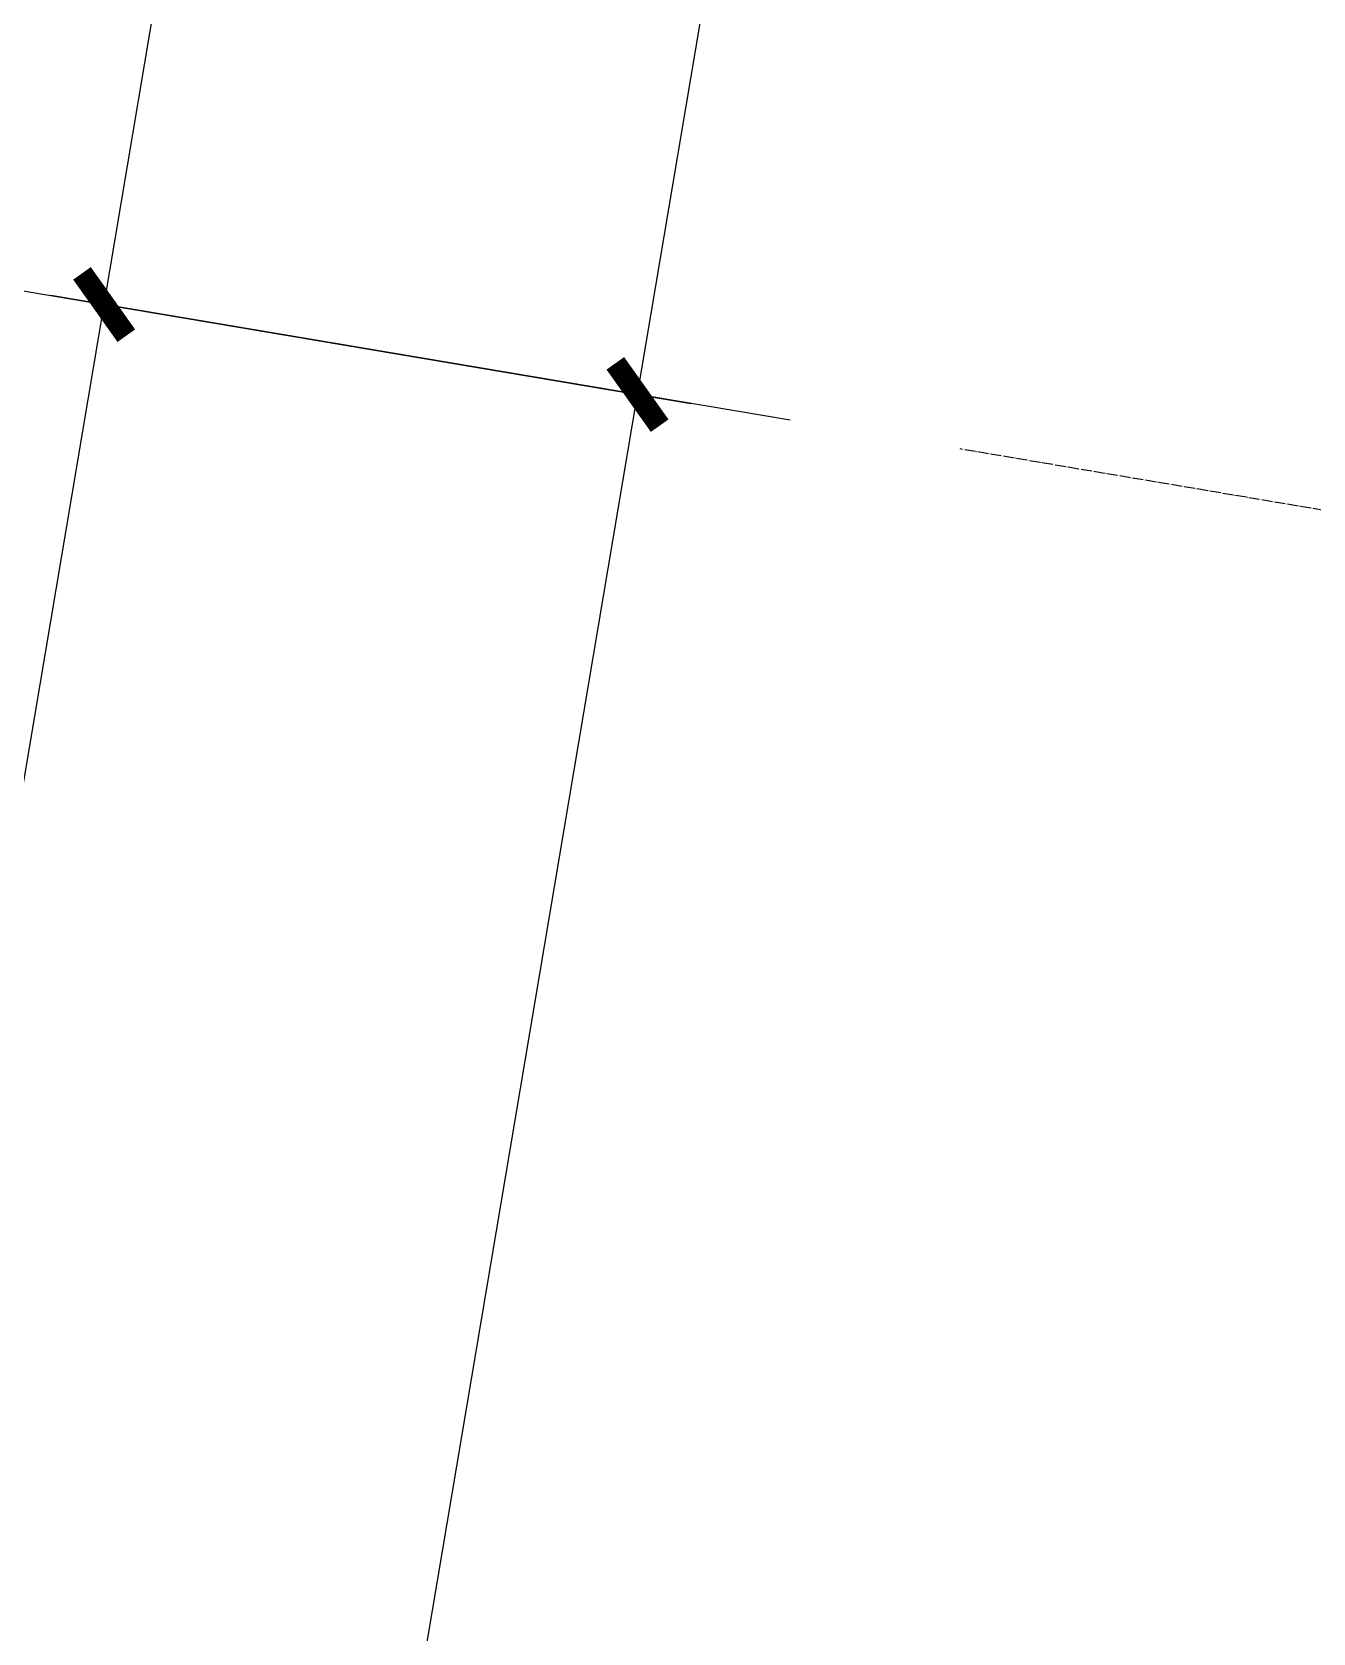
# Model space of a CAD drawing. Extents: x 12199666 to 24617114, y 1197707 to 2548648.
# Drawn here: x 12286059 to 12288428, y 1264589 to 1267548 of the extents above; entities that cross this region are included whole.
import ezdxf

# ---------------------------------------------------------------- set-up
doc = ezdxf.new("R2010")
doc.units = 0
doc.header["$LTSCALE"] = 10
doc.header["$MEASUREMENT"] = 0
doc.linetypes.add('TX-GRID-T1$0$TX-GRID-T1$0$DOTE', pattern=[2.42, 2, -0.2, 0.02, -0.2])
for name, color, linetype in [('TX-GRID-T1$0$A-DIMS-100', 1, 'Continuous'), ('TX-GRID-T1$0$TX-GRID-T1$0$DOTE', 1, 'Continuous'), ('TX-GRID-T1$0$TX-GRID-T1$0$PUB_DIM', 3, 'Continuous'), ('TX-PLAN-T1-DI$0$A-DIMS-100', 1, 'Continuous'), ('TX-PLAN-T1-F11$0$A-FIRE', 1, 'Continuous')]:
    doc.layers.add(name, color=color, linetype=linetype)
doc.styles.add('TX-GRID-T1$0$XD2008', font='xd-hzs.shx', dxfattribs={"width": 0.7, "bigfont": 'xd-hztxt.shx'})
doc.styles.add('TX-PLAN-T1-DI$0$XD2008', font='xd-hzs.shx', dxfattribs={"width": 0.7, "bigfont": 'xd-hztxt.shx'})
doc.dimstyles.new('TX-GRID-T1$0$XD100$0', dxfattribs={"dimscale": 100, "dimtxt": 3.5, "dimasz": 1, "dimexe": 1, "dimexo": 2, "dimgap": 0.5, "dimtad": 1, "dimdec": 0, "dimdsep": 46, "dimtxsty": 'TX-GRID-T1$0$XD2008', "dimblk1": 'TX-GRID-T1$0$_ArchTick', "dimblk2": 'TX-GRID-T1$0$_ArchTick', "dimsah": 1, "dimcen": 2.5, "dimclrt": 4, "dimaunit": 1, "dimadec": 0, "dimazin": 0, "dimtfac": 1, "dimtdec": 0, "dimtix": 1, "dimtmove": 2, "dimatfit": 3, "dimfxl": 0, "dimtolj": 1, "dimtzin": 0, "dimarcsym": 0})
doc.dimstyles.new('TX-PLAN-T1-DI$0$XD100$0', dxfattribs={"dimscale": 100, "dimtxt": 3.5, "dimasz": 1, "dimexe": 1, "dimexo": 2, "dimgap": 0.5, "dimtad": 1, "dimdec": 0, "dimdsep": 46, "dimtxsty": 'TX-PLAN-T1-DI$0$XD2008', "dimblk1": 'TX-PLAN-T1-DI$0$_ArchTick', "dimblk2": 'TX-PLAN-T1-DI$0$_ArchTick', "dimsah": 1, "dimcen": 2.5, "dimclrt": 4, "dimaunit": 1, "dimadec": 0, "dimazin": 0, "dimtfac": 1, "dimtdec": 0, "dimtix": 1, "dimtmove": 2, "dimatfit": 3, "dimfxl": 0, "dimtolj": 1, "dimtzin": 0, "dimarcsym": 0})

# ---------------------------------------------------------------- blocks, each defined once
blk = doc.blocks.new('TX-GRID-T1$0$_ArchTick')
at = {"color": 0, "linetype": 'ByBlock', "const_width": 0.4}
blk.add_lwpolyline([(-0.5, -0.5), (0.5, 0.5)], dxfattribs=at)
blk = doc.blocks.new('*D23')
at = {"layer": 'TX-GRID-T1$0$A-DIMS-100', "color": 0, "lineweight": -2, "transparency": 16777216}
for p, q in [((12287461.3, 1266830.7), (12286094.2, 1267061.3)), ((12284687.2, 1258120.8), (12286192.8, 1267044.7)), ((12285955.7, 1257906.8), (12284588.6, 1258137.4))]:
    blk.add_line(p, q, dxfattribs=at)
at = {"layer": 'TX-GRID-T1$0$A-DIMS-100', "color": 0, "lineweight": -2, "transparency": 16777216, "xscale": 100, "yscale": 100, "zscale": 100}
for p, rotation in [((12286192.8, 1267044.7), 80.42361603544946), ((12284687.2, 1258120.8), 260.4236160354494)]:
    blk.add_blockref('TX-GRID-T1$0$_ArchTick', p, dxfattribs=dict(at, rotation=rotation))
at = {"layer": 'TX-GRID-T1$0$A-DIMS-100', "color": 4, "transparency": 16777216, "insert": (12285218.2, 1262620.2), "char_height": 350, "attachment_point": 5, "rotation": 80.4236, "style": 'TX-GRID-T1$0$XD2008'}
blk.add_mtext('\\A1;9050', dxfattribs=at)
blk = doc.blocks.new('*D24')
at = {"layer": 'TX-GRID-T1$0$A-DIMS-100', "color": 0, "lineweight": -2, "transparency": 16777216}
for p, q in [((12288958.5, 1275705.3), (12287591.5, 1275935.9)), ((12286192.8, 1267044.7), (12287690.1, 1275919.3)), ((12287461.3, 1266830.7), (12286094.2, 1267061.3))]:
    blk.add_line(p, q, dxfattribs=at)
at = {"layer": 'TX-GRID-T1$0$A-DIMS-100', "color": 0, "lineweight": -2, "transparency": 16777216, "xscale": 100, "yscale": 100, "zscale": 100}
for p, rotation in [((12287690.1, 1275919.3), 80.42361603544606), ((12286192.8, 1267044.7), 260.4236160354461)]:
    blk.add_blockref('TX-GRID-T1$0$_ArchTick', p, dxfattribs=dict(at, rotation=rotation))
at = {"layer": 'TX-GRID-T1$0$A-DIMS-100', "color": 4, "transparency": 16777216, "insert": (12286719.6, 1271519.4), "char_height": 350, "attachment_point": 5, "rotation": 80.4236, "style": 'TX-GRID-T1$0$XD2008'}
blk.add_mtext('\\A1;9000', dxfattribs=at)
blk = doc.blocks.new('TX-PLAN-T1-DI$0$_ArchTick')
at = {"color": 0, "linetype": 'ByBlock', "const_width": 0.4}
blk.add_lwpolyline([(-0.5, -0.5), (0.5, 0.5)], dxfattribs=at)
blk = doc.blocks.new('*D252')
at = {"layer": 'TX-PLAN-T1-DI$0$A-DIMS-100', "color": 0, "lineweight": -2, "transparency": 16777216}
for p, q in [((12286883.1, 1266928.2), (12287277.5, 1266861.7)), ((12285681.6, 1258003.8), (12287178.9, 1266878.3)), ((12285385.8, 1258053.7), (12285780.2, 1257987.1))]:
    blk.add_line(p, q, dxfattribs=at)
at = {"layer": 'TX-PLAN-T1-DI$0$A-DIMS-100', "color": 0, "lineweight": -2, "transparency": 16777216, "xscale": 100, "yscale": 100, "zscale": 100}
for p, rotation in [((12287178.9, 1266878.3), 80.42361000126054), ((12285681.6, 1258003.8), 260.4236100012605)]:
    blk.add_blockref('TX-PLAN-T1-DI$0$_ArchTick', p, dxfattribs=dict(at, rotation=rotation))
at = {"layer": 'TX-PLAN-T1-DI$0$A-DIMS-100', "color": 4, "transparency": 16777216, "insert": (12286173.3, 1262571.2), "char_height": 350, "attachment_point": 5, "rotation": 80.4236, "style": 'TX-PLAN-T1-DI$0$XD2008'}
blk.add_mtext('\\A1;1500x6', dxfattribs=at)
blk = doc.blocks.new('*D235')
at = {"layer": 'TX-PLAN-T1-DI$0$A-DIMS-100', "color": 0, "lineweight": -2, "transparency": 16777216}
for p, q in [((12288380.3, 1275802.8), (12288774.8, 1275736.3)), ((12287178.9, 1266878.3), (12288676.1, 1275752.9)), ((12286883.1, 1266928.2), (12287277.5, 1266861.7))]:
    blk.add_line(p, q, dxfattribs=at)
at = {"layer": 'TX-PLAN-T1-DI$0$A-DIMS-100', "color": 0, "lineweight": -2, "transparency": 16777216, "xscale": 100, "yscale": 100, "zscale": 100}
for p, rotation in [((12288676.1, 1275752.9), 80.42361661147342), ((12287178.9, 1266878.3), 260.4236166114734)]:
    blk.add_blockref('TX-PLAN-T1-DI$0$_ArchTick', p, dxfattribs=dict(at, rotation=rotation))
at = {"layer": 'TX-PLAN-T1-DI$0$A-DIMS-100', "color": 4, "transparency": 16777216, "insert": (12287672.5, 1271457.4), "char_height": 350, "attachment_point": 5, "rotation": 80.4236, "style": 'TX-PLAN-T1-DI$0$XD2008'}
blk.add_mtext('\\A1;1500x6', dxfattribs=at)
blk = doc.blocks.new('TX-GRID-T1')
at = {"layer": 'TX-GRID-T1$0$TX-GRID-T1$0$DOTE', "linetype": 'TX-GRID-T1$0$TX-GRID-T1$0$DOTE'}
blk.add_line((12329683, 1259707.3), (12287775.3, 1266777.7), dxfattribs=at)
at = {"layer": 'TX-GRID-T1$0$TX-GRID-T1$0$PUB_DIM'}
blk.add_line((12284220.7, 1267377.4), (12287178.9, 1266878.3), dxfattribs=at)
at = {"layer": 'TX-GRID-T1$0$A-DIMS-100'}
for p1, p2, picture, middle in [((12287658.5, 1266797.4), (12289155.7, 1275672), '*D24', (12286719.6, 1271519.4)), ((12286152.9, 1257873.5), (12287658.5, 1266797.4), '*D23', (12285218.2, 1262620.2))]:
    dim = blk.add_aligned_dim(p1=p1, p2=p2, distance=1486.4, dimstyle='TX-GRID-T1$0$XD100$0', dxfattribs=at)
    dim.commit()
    dim.dimension.update_dxf_attribs({"geometry": picture, "text_midpoint": middle})
blk = doc.blocks.new('TX-PLAN-T1-DI')
at = {"layer": 'TX-PLAN-T1-DI$0$A-DIMS-100'}
for base, p1, p2, picture, middle in [((12288676.1, 1275752.9), (12286685.9, 1266961.5), (12288183.1, 1275836.1), '*D235', (12287672.5, 1271457.4)), ((12287178.9, 1266878.3), (12285188.6, 1258086.9), (12286685.9, 1266961.5), '*D252', (12286173.3, 1262571.2))]:
    dim = blk.add_linear_dim(base=base, p1=p1, p2=p2, angle=80.4236, text='1500x6', dimstyle='TX-PLAN-T1-DI$0$XD100$0', dxfattribs=at)
    dim.commit()
    dim.dimension.update_dxf_attribs({"geometry": picture, "text_midpoint": middle, "dimtype": 129})
blk = doc.blocks.new('TX-PLAN-T1-F11')
at = {"layer": 'TX-PLAN-T1-F11$0$A-FIRE'}
blk.add_blockref('TX-PLAN-T1-DI', (0, 0.1), dxfattribs=at)

msp = doc.modelspace()

# ---------------------------------------------------------------- block references
for name in ['TX-PLAN-T1-F11', 'TX-GRID-T1']:
    msp.add_blockref(name, (0, 0))

doc.saveas('drawing.dxf')
